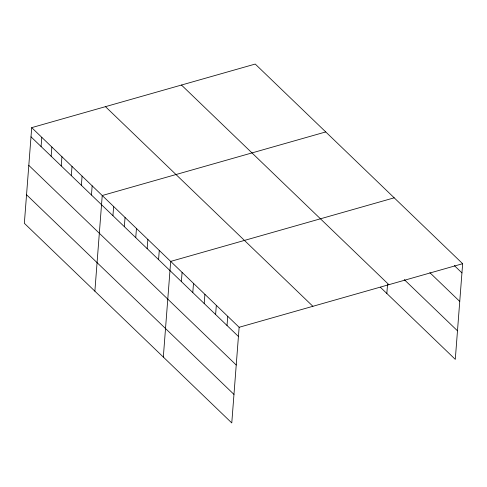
<?xml version="1.0" encoding="UTF-8"?>
<svg xmlns="http://www.w3.org/2000/svg" width="487" height="487" viewBox="0 0 487 487"><rect width="100%" height="100%" fill="white"/><g stroke="black" fill="none" stroke-linecap="round" stroke-linejoin="round"><path stroke-width="0.73" d="M31.71 127.637L24.35 223.302L231.775 422.941L239.135 327.282L31.71 127.637L255.225 64.059L462.65 263.698L455.29 359.363L380.323 287.202M41.078 146.532L41.785 137.334M51.153 156.23L51.859 147.031M61.228 165.927L61.934 156.729M71.303 175.624L72.009 166.426M81.378 185.322L82.084 176.124M91.453 195.019L92.159 185.821M94.874 291.177L102.233 195.518L325.748 131.934M112.935 215.692L113.641 206.5M124.343 226.674L125.049 217.476M135.751 237.656L136.457 228.458M147.159 248.632L147.865 239.44M158.567 259.614L159.279 250.421M163.322 357.062L170.687 261.397L394.202 197.819M181.383 281.577L182.095 272.379M192.791 292.553L193.503 283.361M204.205 303.535L204.911 294.343M215.613 314.517L216.319 305.319M227.021 325.499L227.727 316.3M386.842 293.478L387.53 284.469M239.135 327.282L462.65 263.698M454.334 265.573L461.944 272.897M429.869 272.671L459.746 301.429M404.247 279.587L457.488 330.825M181.468 85.042L388.888 284.682M105.472 106.659L312.897 306.299M31.004 136.835L238.429 336.474M28.806 165.367L236.232 365.013M26.548 194.763L233.967 394.409"/></g></svg>
